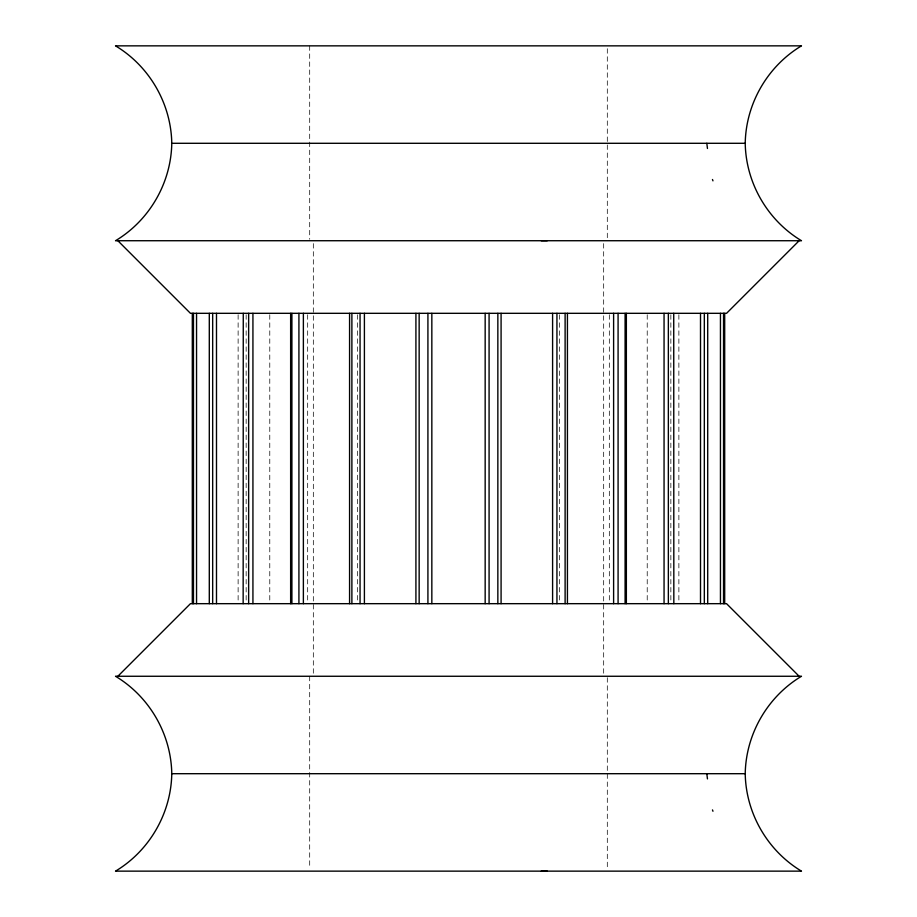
<?xml version="1.0" encoding="UTF-8"?>
<svg xmlns="http://www.w3.org/2000/svg" width="917" height="917" viewBox="0 0 917 917"><rect width="100%" height="100%" fill="white"/><g stroke="black" fill="none" stroke-linecap="round" stroke-linejoin="round"><path stroke-width="0.69" stroke-dasharray="4.58 3.44" d="M678.878 314.749L678.878 603.673M670.854 314.749L670.854 603.673M647.219 314.749L647.219 603.673M609.324 314.749L609.324 603.673M607.306 48.693L607.306 239.303M607.306 677.686L607.306 868.296M603.673 243.59L603.673 673.399M559.347 314.749L559.347 603.673M357.653 314.749L357.653 603.673M313.327 243.59L313.327 673.399M309.694 45.85L309.694 239.303M309.694 676.265L309.694 868.296M307.676 314.749L307.676 603.673M269.781 314.749L269.781 603.673M246.146 314.749L246.146 603.673M238.122 314.749L238.122 602.24"/><path stroke-width="1.38" d="M171.777 143.293C171.112 182.907 149.494 220.344 115.519 240.724L801.481 240.724C767.506 220.344 745.888 182.907 745.223 143.293C745.888 103.678 767.506 66.23 801.481 45.85L115.519 45.85C149.494 66.23 171.112 103.678 171.777 143.293L745.223 143.293M171.777 773.696C171.112 813.31 149.494 850.758 115.519 871.139L801.481 871.139C767.506 850.758 745.888 813.31 745.223 773.696C745.888 734.081 767.506 696.645 801.481 676.265L115.519 676.265C149.494 696.645 171.112 734.081 171.777 773.696L745.223 773.696M117.857 676.265L190.449 603.673L726.551 603.673L799.143 676.265M799.143 240.724L726.551 313.316L190.449 313.316L117.857 240.724M541.271 240.735L547.266 240.724M541.271 871.15L547.266 871.139M712.475 179.491L712.967 180.855M712.475 809.906L712.967 811.27M706.812 143.293L707.454 148.485M706.812 773.696L707.454 778.9M724.694 313.316L724.694 603.673M723.536 313.316L723.536 603.673M720.453 313.316L720.453 603.673M707.706 313.316L707.706 603.673M704.325 313.316L704.325 603.673M700.508 313.316L700.508 603.673M673.731 313.316L673.835 603.673M668.355 313.316L668.355 603.673M664.057 313.316L664.057 603.673M626.357 313.316L626.357 603.673M625.096 313.316L625.096 603.673M618.081 313.316L618.081 603.673M613.611 313.316L613.611 603.673M567.428 313.316L567.428 603.673M565.113 313.316L565.113 603.673M556.94 313.316L556.94 603.673M552.596 313.316L552.596 603.673M501.083 313.316L501.083 603.673M497.851 313.316L497.851 603.673M489.082 313.316L489.082 603.673M485.162 313.316L485.162 603.673M431.838 313.316L431.838 603.673M427.918 313.316L427.918 603.673M419.149 313.316L419.149 603.673M415.917 313.316L415.917 603.673M364.404 313.316L364.404 603.673M360.06 313.316L360.06 603.673M351.887 313.316L351.887 603.673M349.572 313.316L349.572 603.673M303.378 313.316L303.378 603.673M298.919 313.316L298.919 603.673M291.904 313.316L291.904 603.673M290.643 313.316L290.643 603.673M252.932 313.316L252.932 603.673M248.645 313.316L248.645 603.673M243.269 313.316L243.154 603.673M216.492 313.316L216.492 603.673M212.675 313.316L212.675 603.673M209.294 313.316L209.294 603.673M196.547 313.316L196.547 603.673M193.464 313.316L193.464 603.673M192.306 313.316L192.306 603.673"/></g></svg>
